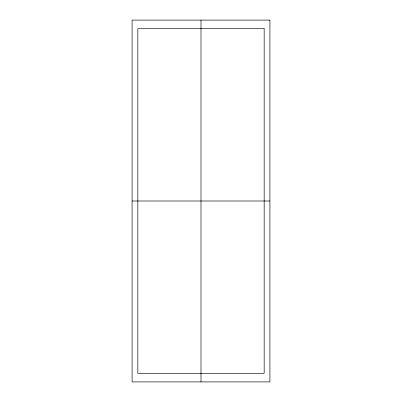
<?xml version="1.0" encoding="UTF-8"?>
<svg xmlns="http://www.w3.org/2000/svg" width="402" height="402" viewBox="0 0 402 402"><rect width="100%" height="100%" fill="white"/><g stroke="black" fill="none" stroke-linecap="round" stroke-linejoin="round"><path stroke-width="0.6" d="M132.087 201L269.913 201M201 20.1L201 381.9M269.913 20.1L132.087 20.1L132.087 381.9L269.913 381.9L269.913 20.1M264.169 28.713L137.831 28.713L137.831 373.287L264.169 373.287L264.169 28.713"/></g></svg>
